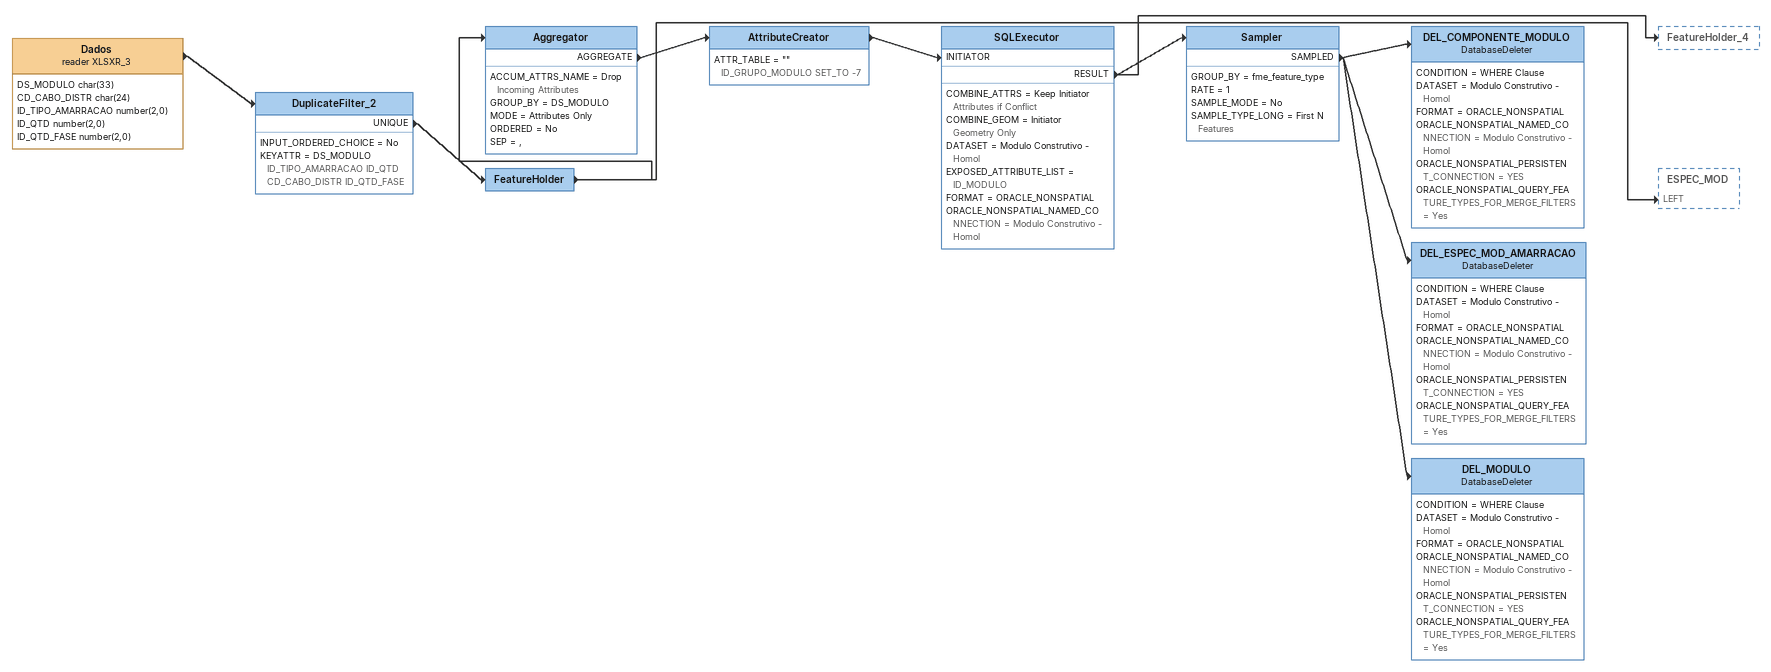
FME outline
Dados (reader XLSXR_3)
    attributes: DS_MODULO char(33), CD_CABO_DISTR char(24), ID_TIPO_AMARRACAO number(2,0), ID_QTD number(2,0), ID_QTD_FASE number(2,0)
    -> DuplicateFilter_2
DuplicateFilter_2
    INPUT_ORDERED_CHOICE = No
    KEYATTR = DS_MODULO ID_TIPO_AMARRACAO ID_QTD CD_CABO_DISTR ID_QTD_FASE
    UNIQUE -> FeatureHolder
FeatureHolder
    -> Aggregator
    -> ESPEC_MOD [LEFT]
Aggregator
    ACCUM_ATTRS_NAME = Drop Incoming Attributes
    GROUP_BY = DS_MODULO
    MODE = Attributes Only
    ORDERED = No
    SEP = ,
    AGGREGATE -> AttributeCreator
AttributeCreator
    ATTR_TABLE = "" ID_GRUPO_MODULO SET_TO -7
    -> SQLExecutor [INITIATOR]
SQLExecutor
    COMBINE_ATTRS = Keep Initiator Attributes if Conflict
    COMBINE_GEOM = Initiator Geometry Only
    DATASET = Modulo Construtivo - Homol
    EXPOSED_ATTRIBUTE_LIST = ID_MODULO
    FORMAT = ORACLE_NONSPATIAL
    ORACLE_NONSPATIAL_NAMED_CONNECTION = Modulo Construtivo - Homol
    RESULT -> Sampler
    RESULT -> FeatureHolder_4
Sampler
    GROUP_BY = fme_feature_type
    RATE = 1
    SAMPLE_MODE = No
    SAMPLE_TYPE_LONG = First N Features
    SAMPLED -> DEL_COMPONENTE_MODULO
    SAMPLED -> DEL_ESPEC_MOD_AMARRACAO
    SAMPLED -> DEL_MODULO
DEL_COMPONENTE_MODULO: DatabaseDeleter
    CONDITION = WHERE Clause
    DATASET = Modulo Construtivo - Homol
    FORMAT = ORACLE_NONSPATIAL
    ORACLE_NONSPATIAL_NAMED_CONNECTION = Modulo Construtivo - Homol
    ORACLE_NONSPATIAL_PERSISTENT_CONNECTION = YES
    ORACLE_NONSPATIAL_QUERY_FEATURE_TYPES_FOR_MERGE_FILTERS = Yes
DEL_ESPEC_MOD_AMARRACAO: DatabaseDeleter
    CONDITION = WHERE Clause
    DATASET = Modulo Construtivo - Homol
    FORMAT = ORACLE_NONSPATIAL
    ORACLE_NONSPATIAL_NAMED_CONNECTION = Modulo Construtivo - Homol
    ORACLE_NONSPATIAL_PERSISTENT_CONNECTION = YES
    ORACLE_NONSPATIAL_QUERY_FEATURE_TYPES_FOR_MERGE_FILTERS = Yes
DEL_MODULO: DatabaseDeleter
    CONDITION = WHERE Clause
    DATASET = Modulo Construtivo - Homol
    FORMAT = ORACLE_NONSPATIAL
    ORACLE_NONSPATIAL_NAMED_CONNECTION = Modulo Construtivo - Homol
    ORACLE_NONSPATIAL_PERSISTENT_CONNECTION = YES
    ORACLE_NONSPATIAL_QUERY_FEATURE_TYPES_FOR_MERGE_FILTERS = Yes
